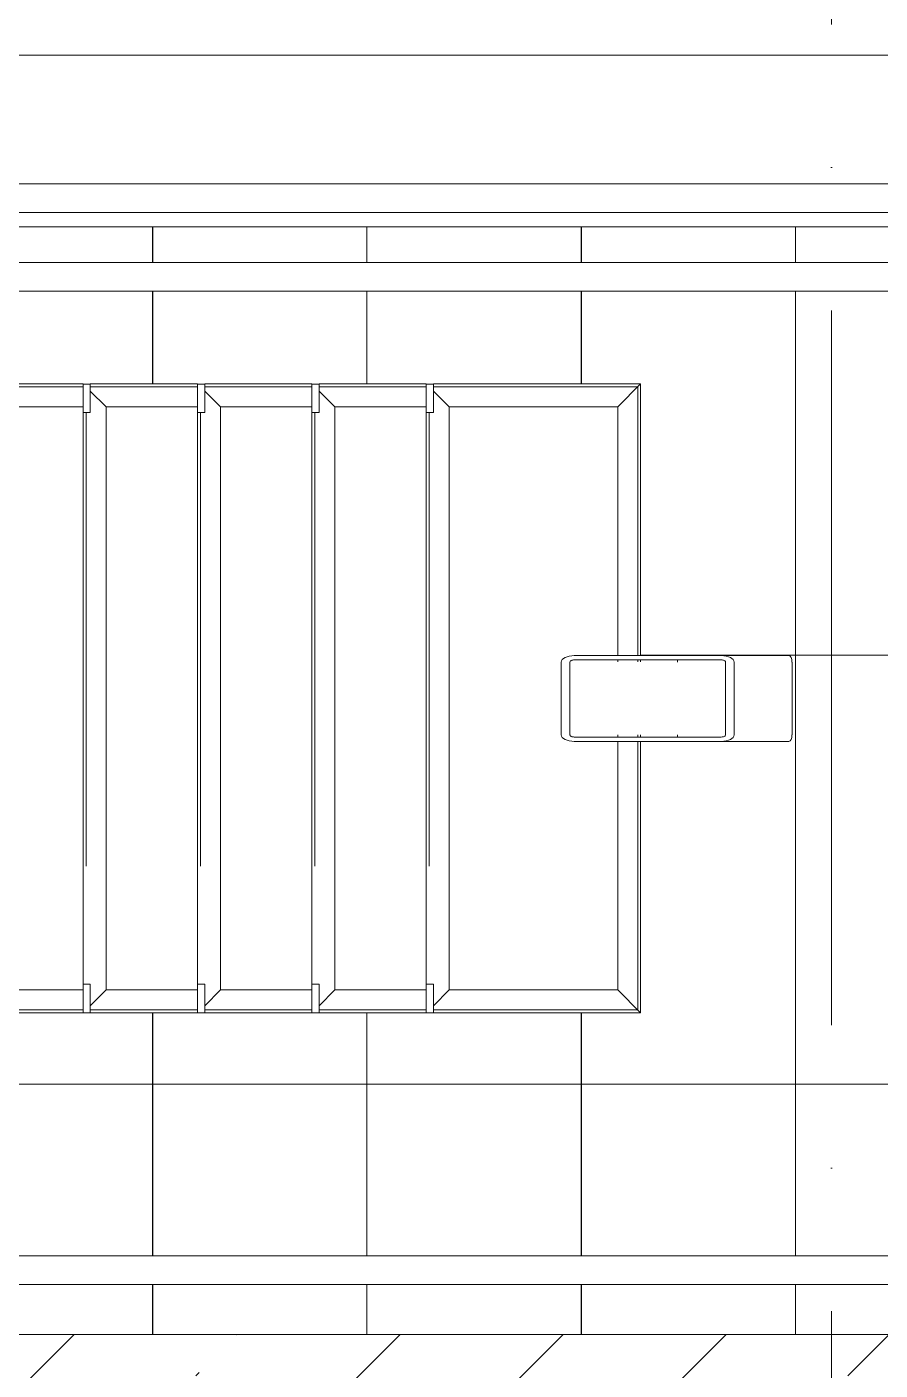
# Model space of a CAD drawing. Header units: millimetres. Extents: x -6467 to 106027, y -7090 to 195095.
# Drawn here: x 19034 to 20228, y 146645 to 148525 of the extents above; entities that cross this region are included whole.
import ezdxf

# ---------------------------------------------------------------- set-up
doc = ezdxf.new("R2010")
doc.units = ezdxf.units.MM
doc.linetypes.add('50_200_ШТРИХ_1Т_ш5_п1_п1_', pattern=[1400, 1000, -200, 0, -200])
doc.linetypes.add('Штрих', pattern=[1270, 635, -635])
for name, color, linetype, lineweight, true_color in [('A-GENM-1', 7, 'Continuous', 9, 0xaaaaaa), ('A-GENM-HDLN-1', 7, 'Штрих', 5, 0xaaaaaa), ('S-STRS-1', 7, 'Continuous', 9, 0xaaaaaa), ('S-STRS-2', 7, 'Continuous', 5, 0xbfbfbf), ('Оси-3', 7, '50_200_ШТРИХ_1Т_ш5_п1_п1_', 9, 0xaaaaaa)]:
    doc.layers.add(name, color=color, linetype=linetype, lineweight=lineweight, true_color=true_color)
doc.layers.add('A-WALL', color=7, linetype='Continuous', lineweight=5)
doc.layers.add('Ограждение', color=7, linetype='Continuous', lineweight=9)
pattern_1 = [(180, (18009.45, 148245.1), (7e-14, -600), []), (270, (18009.45, 148245.1), (600, 4e-14), [])]

# ---------------------------------------------------------------- blocks, each defined once
blk = doc.blocks.new('О_Элемент поручня_Пристенный_Двухуровневый_Труба_ГОСТ 87321 - О_Элемент поручня_Пристенный_Двухуровневый_Труба_ГОСТ 8732-78 2-21433407-АИ_План этажа Радиаторы_3')
at = {"layer": 'Ограждение'}
for p, q in [((-4640, 0), (-242, 0)), ((-242, -40), (-4640, -40))]:
    blk.add_line(p, q, dxfattribs=at)
blk = doc.blocks.new('ОМ_Труба_ГОСТ 8639-82 - ОМ_Труба_ГОСТ 8639-82-19082044-АИ_План этажа Радиаторы_3')
at = {"layer": 'A-GENM-1'}
for p, q in [((9421.3, 58005), (9421.3, 58107)), ((9433.4, 58107), (9433.4, 58005)), ((9439.5, 58116), (9645.1, 58116)), ((9645.1, 58110), (9439.5, 58110)), ((9739.6, 58116), (9645.1, 58116)), ((9651.1, 58005), (9651.1, 58107)), ((9663.2, 58107), (9663.2, 58005)), ((9689, 58116), (9739.6, 58116)), ((9744.1, 58107), (9744.1, 58005)), ((9439.5, 58002), (9645.1, 58002)), ((9645.1, 57996), (9439.5, 57996)), ((9645.1, 57996), (9739.6, 57996)), ((9739.6, 57996), (9689, 57996))]:
    blk.add_line(p, q, dxfattribs=at)
at = {"layer": 'A-GENM-1', "flags": 128}
for points in [[(9421.3, 58107), (9421.7, 58108.8), (9422.7, 58110.5), (9424.4, 58112), (9426.6, 58113.4), (9429.4, 58114.5), (9432.5, 58115.4), (9435.9, 58115.9), (9439.5, 58116)], [(9439.5, 58110), (9438.3, 58110), (9437.2, 58109.8), (9436.1, 58109.5), (9435.2, 58109.2), (9434.4, 58108.7), (9433.9, 58108.2), (9433.5, 58107.6), (9433.4, 58107)], [(9645.1, 58116), (9648.6, 58115.9), (9652, 58115.4), (9655.1, 58114.5), (9657.9, 58113.4), (9660.1, 58112), (9661.8, 58110.5), (9662.8, 58108.8), (9663.2, 58107)], [(9651.1, 58107), (9651, 58107.6), (9650.6, 58108.2), (9650.1, 58108.7), (9649.3, 58109.2), (9648.4, 58109.5), (9647.4, 58109.8), (9646.2, 58110), (9645.1, 58110)], [(9439.5, 57996), (9435.9, 57996.2), (9432.5, 57996.7), (9429.4, 57997.6), (9426.6, 57998.7), (9424.4, 58000), (9422.7, 58001.6), (9421.7, 58003.3), (9421.3, 58005)], [(9433.4, 58005), (9433.5, 58004.5), (9433.9, 58003.9), (9434.4, 58003.4), (9435.2, 58002.9), (9436.1, 58002.5), (9437.2, 58002.3), (9438.3, 58002.1), (9439.5, 58002)], [(9663.2, 58005), (9662.8, 58003.3), (9661.8, 58001.6), (9660.1, 58000), (9657.9, 57998.7), (9655.1, 57997.6), (9652, 57996.7), (9648.6, 57996.2), (9645.1, 57996)], [(9645.1, 58002), (9646.2, 58002.1), (9647.4, 58002.3), (9648.4, 58002.5), (9649.3, 58002.9), (9650.1, 58003.4), (9650.6, 58003.9), (9651, 58004.5), (9651.1, 58005)]]:
    blk.add_lwpolyline(points, dxfattribs=at)
at = {"layer": 'A-GENM-1'}
for centre, start_param, end_param in [((9739.6, 58107), 4.712389, 6.283185), ((9739.6, 58005), 3.141593, 4.712389)]:
    blk.add_ellipse(centre, major_axis=(0, 9), ratio=0.496139, start_param=start_param, end_param=end_param, dxfattribs=at)
blk = doc.blocks.new('ОМ_Уголок_ГОСТ 8509-93 - ОМ_Уголок_ГОСТ 8509-93-26209708-АИ_План этажа Радиаторы_3')
at = {"layer": 'A-GENM-1'}
for p, q in [((380, 0), (0, 0)), ((32, -32), (0, 0)), ((389, 0), (386, 0)), ((494, 0), (491, 0)), ((880, 0), (500, 0)), ((880, 0), (848, -32)), ((32, -32), (380, -32)), ((386, -32), (389, -32)), ((491, -32), (494, -32)), ((500, -32), (848, -32))]:
    blk.add_line(p, q, dxfattribs=at)
at = {"layer": 'A-GENM-HDLN-1'}
for p, q in [((4, -4), (380, -4)), ((386, -4), (389, -4)), ((491, -4), (494, -4)), ((500, -4), (876, -4))]:
    blk.add_line(p, q, dxfattribs=at)
blk = doc.blocks.new('ОМ_Уголок_ГОСТ 8509-93 - ОМ_Уголок_ГОСТ 8509-93-V107-АИ_План этажа Радиаторы_3')
at = {"layer": 'A-GENM-1'}
for p, q in [((32, -32), (10, -10)), ((840, 0), (40, 0)), ((870, -10), (848, -32)), ((32, -32), (848, -32))]:
    blk.add_line(p, q, dxfattribs=at)
at = {"layer": 'A-GENM-HDLN-1'}
blk.add_line((40, -4), (840, -4), dxfattribs=at)
blk = doc.blocks.new('ОМ_Уголок_ГОСТ 8509-93 - ОМ_Уголок_ГОСТ 8509-93-19082047-АИ_План этажа Радиаторы_3')
at = {"layer": 'A-GENM-1'}
for p, q in [((300, 0), (10, 0)), ((32, -32), (10, -10)), ((300, 0), (268, -32)), ((32, -32), (268, -32))]:
    blk.add_line(p, q, dxfattribs=at)
at = {"layer": 'A-GENM-HDLN-1'}
blk.add_line((10, -4), (296, -4), dxfattribs=at)
blk = doc.blocks.new('ОМ_Уголок_ГОСТ 8509-93 - ОМ_Уголок_ГОСТ 8509-93-V108-АИ_План этажа Радиаторы_3')
at = {"layer": 'A-GENM-1'}
for p, q in [((290, 0), (0, 0)), ((32, -32), (0, 0)), ((290, -10), (268, -32)), ((32, -32), (268, -32))]:
    blk.add_line(p, q, dxfattribs=at)
at = {"layer": 'A-GENM-HDLN-1'}
blk.add_line((4, -4), (290, -4), dxfattribs=at)
blk = doc.blocks.new('ОМ_Труба_ГОСТ 8639-82 - ОМ_Труба_ГОСТ 8639-82-V109-АИ_План этажа Радиаторы_3')
at = {"layer": 'A-GENM-1'}
for centre, start_param, end_param in [((9579.6, 58107), 4.712389, 4.974188), ((9579.6, 58005), 4.45059, 4.712389)]:
    blk.add_ellipse(centre, major_axis=(0, 9), ratio=0.496139, start_param=start_param, end_param=end_param, dxfattribs=at)
blk = doc.blocks.new('ОМ_Уголок_ГОСТ 8509-93 - ОМ_Уголок_ГОСТ 8509-93-V110-АИ_План этажа Радиаторы_3')
at = {"layer": 'A-GENM-1'}
for p, q in [((160, 0), (10, 0)), ((32, -32), (10, -10)), ((32, -32), (160, -32))]:
    blk.add_line(p, q, dxfattribs=at)
at = {"layer": 'A-GENM-HDLN-1'}
blk.add_line((10, -4), (160, -4), dxfattribs=at)
blk = doc.blocks.new('ОМ_Уголок_ГОСТ 8509-93 - ОМ_Уголок_ГОСТ 8509-93-V111-АИ_План этажа Радиаторы_3')
at = {"layer": 'A-GENM-1'}
for p, q in [((290, 0), (140, 0)), ((290, -10), (268, -32)), ((140, -32), (268, -32))]:
    blk.add_line(p, q, dxfattribs=at)
at = {"layer": 'A-GENM-HDLN-1'}
blk.add_line((140, -4), (290, -4), dxfattribs=at)
blk = doc.blocks.new('ОМ_Полоса_Трапеция прямоугольная_Прокат_ГОСТ 103-2006 - ОМ_Полоса_Трапеция прямоугольная_Прокат_ГОСТ 103-2006-19082130-АИ_План этажа Радиаторы_3')
at = {"layer": 'A-GENM-1'}
for p, q in [((9232.3, 58496), (9242.3, 58496)), ((9232.3, 58456), (9232.3, 58496)), ((9242.3, 58496), (9242.3, 58456)), ((9242.3, 58456), (9232.3, 58456))]:
    blk.add_line(p, q, dxfattribs=at)
blk = doc.blocks.new('ОМ_Полоса_Трапеция прямоугольная_Прокат_ГОСТ 103-2006 - ОМ_Полоса_Трапеция прямоугольная_Прокат_ГОСТ 103-2006-19082170-АИ_План этажа Радиаторы_3')
at = {"layer": 'A-GENM-1'}
for p, q in [((9232.3, 57656), (9242.3, 57656)), ((9232.3, 57616), (9232.3, 57656)), ((9242.3, 57656), (9242.3, 57616)), ((9242.3, 57616), (9232.3, 57616))]:
    blk.add_line(p, q, dxfattribs=at)
blk = doc.blocks.new('О_Элемент ограждения_Обод_Труба_ГОСТ 8645-68 - О_Элемент ограждения_Обод_Труба_ГОСТ 8645-68-V174-АИ_План этажа Радиаторы_3')
at = {"layer": 'Ограждение'}
for p, q in [((-3900, 20), (0, 20)), ((0, -20), (-3840, -20))]:
    blk.add_line(p, q, dxfattribs=at)
blk = doc.blocks.new('О_Элемент поручня_Маршевый_Труба_ГОСТ 8732-78 - О_Элемент поручня_Маршевый_Труба_ГОСТ 8732-78-26169632-АИ_План этажа Радиаторы_3')
at = {"layer": 'Ограждение'}
for p, q in [((-13.2, 40), (-3902.6, 40)), ((-3902.6, 0), (-13.2, 0))]:
    blk.add_line(p, q, dxfattribs=at)
blk = doc.blocks.new('О_Элемент ограждения_Обод_Труба_ГОСТ 8645-68 - О_Элемент ограждения_Обод_Труба_ГОСТ 8645-68-26169631-АИ_План этажа Радиаторы_3')
at = {"layer": 'Ограждение'}
blk.add_line((0, -20), (-3900, -20), dxfattribs=at)

msp = doc.modelspace()

# ---------------------------------------------------------------- hatches: boundary and pattern name
at = {"layer": 'A-WALL'}
h = msp.add_hatch(dxfattribs=at)
h.set_pattern_fill('FP_1', color=256, style=0, pattern_type=2)
h.set_pattern_definition([(45, (109.45, 102614.03), (-228.0985, 228.0985), []), (45, (337.55, 102614.03), (-228.0985, 228.0985), [403.225, -80.645, 6.706, -73.939])])
h.paths.add_polyline_path([(22725.8, 146445.1), (23159.4, 146445.1), (23159.4, 146695.1), (14709.4, 146695.1), (14709.4, 146445.1), (19417.5, 146445.1)])
at = {"layer": 'S-STRS-2'}
h = msp.add_hatch(dxfattribs=at)
h.set_pattern_fill('FP_25', color=256, style=0, pattern_type=2)
h.set_pattern_definition(pattern_1)
h.paths.add_polyline_path([(18917.5, 146695.1), (19209.4, 146695.1), (19209.4, 146765.1), (18909.4, 146765.1), (18909.4, 146695.1)])
h.paths.add_polyline_path([(19112.5, 146805.1), (19209.4, 146805.1), (19209.4, 147145.1), (18909.4, 147145.1), (18909.4, 146805.1), (19092.5, 146805.1)])
h.paths.add_polyline_path([(18917.5, 148025.1), (19209.4, 148025.1), (19209.4, 148155.1), (18909.4, 148155.1), (18909.4, 148025.1)])
h.paths.add_polyline_path([(19004, 148195.1), (19209.4, 148195.1), (19209.4, 148245.1), (18909.4, 148245.1), (18909.4, 148195.1)])
h = msp.add_hatch(dxfattribs=at)
h.set_pattern_fill('FP_25', color=256, style=0, pattern_type=2)
h.set_pattern_definition(pattern_1)
h.paths.add_polyline_path([(19237.5, 146695.1), (19509.4, 146695.1), (19509.4, 146765.1), (19209.4, 146765.1), (19209.4, 146695.1)])
h.paths.add_polyline_path([(19447.5, 146805.1), (19509.4, 146805.1), (19509.4, 147145.1), (19209.4, 147145.1), (19209.4, 146805.1), (19442.5, 146805.1)])
h.paths.add_polyline_path([(19252.5, 148025.1), (19509.4, 148025.1), (19509.4, 148155.1), (19209.4, 148155.1), (19209.4, 148025.1), (19237.5, 148025.1)])
h.paths.add_polyline_path([(19209.4, 148195.1), (19509.4, 148195.1), (19509.4, 148245.1), (19209.4, 148245.1)])
h = msp.add_hatch(dxfattribs=at)
h.set_pattern_fill('FP_25', color=256, style=0, pattern_type=2)
h.set_pattern_definition(pattern_1)
h.paths.add_polyline_path([(19557.5, 146695.1), (19809.4, 146695.1), (19809.4, 146765.1), (19509.4, 146765.1), (19509.4, 146695.1)])
h.paths.add_polyline_path([(19540.5, 146805.1), (19809.4, 146805.1), (19809.4, 147145.1), (19509.4, 147145.1), (19509.4, 146805.1)])
h.paths.add_polyline_path([(19700.5, 148025.1), (19809.4, 148025.1), (19809.4, 148155.1), (19509.4, 148155.1), (19509.4, 148025.1), (19624.5, 148025.1)])
h.paths.add_polyline_path([(19509.4, 148195.1), (19809.4, 148195.1), (19809.4, 148245.1), (19509.4, 148245.1)])
h = msp.add_hatch(dxfattribs=at)
h.set_pattern_fill('FP_25', color=256, style=0, pattern_type=2)
h.set_pattern_definition(pattern_1)
h.paths.add_polyline_path([(19809.4, 146695.1), (20109.4, 146695.1), (20109.4, 146765.1), (19809.4, 146765.1)])
h.paths.add_polyline_path([(19892.5, 146805.1), (20109.4, 146805.1), (20109.4, 148155.1), (19809.4, 148155.1), (19809.4, 148025.1), (19892.5, 148025.1), (19892.5, 147645.1), (20005.3, 147644.8), (20005.3, 147639.1), (20011.3, 147641.3), (20010.3, 147644.7), (20023.4, 147644.9), (20102.3, 147643.6), (20104.2, 147637.8), (20104.3, 147636.1), (20102.1, 147526.3), (20099.8, 147525.1), (20012, 147526.6), (20010.3, 147531.1), (20005.3, 147529.1), (20005.3, 147525.1), (19892.5, 147525.1), (19892.5, 147145.1), (19809.4, 147145.1), (19809.4, 146805.1), (19877.5, 146805.1)])
h.paths.add_polyline_path([(20011.5, 147639.1), (20013.9, 147641.1), (20011.5, 147639.1)])
h.paths.add_polyline_path([(20014.1, 147639.1), (20016.7, 147641.1), (20014.1, 147639.1)])
h.paths.add_polyline_path([(19809.4, 148195.1), (20109.4, 148195.1), (20109.4, 148245.1), (19809.4, 148245.1)])
h = msp.add_hatch(dxfattribs=at)
h.set_pattern_fill('FP_25', color=256, style=0, pattern_type=2)
h.set_pattern_definition(pattern_1)
h.paths.add_polyline_path([(20109.4, 146695.1), (20409.4, 146695.1), (20409.4, 146765.1), (20109.4, 146765.1)])
h.paths.add_polyline_path([(20409.4, 146805.1), (20409.4, 148155.1), (20109.4, 148155.1), (20109.4, 146805.1), (20244.6, 146805.1)])
h.paths.add_polyline_path([(20109.4, 148195.1), (20409.4, 148195.1), (20409.4, 148245.1), (20109.4, 148245.1)])

# ---------------------------------------------------------------- linework, layer by layer
at = {"layer": 'A-WALL'}
msp.add_line((23159.4, 146695.1), (14709.4, 146695.1), dxfattribs=at)
at = {"layer": 'S-STRS-1'}
for p, q in [((18909.4, 148245.1), (19209.4, 148245.1)), ((19209.4, 148245.1), (19509.4, 148245.1)), ((19209.4, 148245.1), (19209.4, 148194.6)), ((19209.4, 148245.1), (19209.4, 148194.6)), ((19509.4, 148245.1), (19809.4, 148245.1)), ((19509.4, 148245.1), (19509.4, 148194.6)), ((19509.4, 148245.1), (19509.4, 148194.6)), ((19809.4, 148245.1), (20109.4, 148245.1)), ((19809.4, 148245.1), (19809.4, 148194.6)), ((19809.4, 148245.1), (19809.4, 148194.6)), ((20109.4, 148245.1), (20409.4, 148245.1)), ((20109.4, 148245.1), (20109.4, 148194.6)), ((20109.4, 148245.1), (20109.4, 148194.6)), ((19209.4, 148155.6), (19209.4, 148025.1)), ((19209.4, 148155.6), (19209.4, 148025.1)), ((19509.4, 148155.6), (19509.4, 148025.1)), ((19509.4, 148155.6), (19509.4, 148025.1)), ((19809.4, 148155.6), (19809.4, 148025.1)), ((19809.4, 148155.6), (19809.4, 148025.1)), ((20109.4, 148155.6), (20109.4, 146805.1)), ((20109.4, 148155.6), (20109.4, 146805.1)), ((19209.4, 147145.1), (19209.4, 146805.1)), ((19209.4, 147145.1), (19209.4, 146805.1)), ((19509.4, 147145.1), (19509.4, 146805.1)), ((19509.4, 147145.1), (19509.4, 146805.1)), ((19809.4, 147145.1), (19809.4, 146805.1)), ((19809.4, 147145.1), (19809.4, 146805.1)), ((19209.4, 146765.1), (19209.4, 146695.1)), ((19209.4, 146765.1), (19209.4, 146695.1)), ((19509.4, 146765.1), (19509.4, 146695.1)), ((19509.4, 146765.1), (19509.4, 146695.1)), ((19809.4, 146765.1), (19809.4, 146695.1)), ((19809.4, 146765.1), (19809.4, 146695.1)), ((20109.4, 146765.1), (20109.4, 146695.1)), ((20109.4, 146765.1), (20109.4, 146695.1))]:
    msp.add_line(p, q, dxfattribs=at)
at = {"layer": 'Оси-3'}
msp.add_line((20159.4, 96724.3), (20159.4, 152250.1), dxfattribs=at)

# ---------------------------------------------------------------- block references
at = {"layer": 'A-GENM-1', "extrusion": (0, 0, -1)}
for name, p in [('ОМ_Уголок_ГОСТ 8509-93 - ОМ_Уголок_ГОСТ 8509-93-V111-АИ_План этажа Радиаторы_3', (-19252.5, 148025.1)), ('ОМ_Уголок_ГОСТ 8509-93 - ОМ_Уголок_ГОСТ 8509-93-V111-АИ_План этажа Радиаторы_3', (-19412.5, 148025.1)), ('ОМ_Уголок_ГОСТ 8509-93 - ОМ_Уголок_ГОСТ 8509-93-V111-АИ_План этажа Радиаторы_3', (-19572.5, 148025.1)), ('ОМ_Уголок_ГОСТ 8509-93 - ОМ_Уголок_ГОСТ 8509-93-V111-АИ_План этажа Радиаторы_3', (-19732.5, 148025.1)), ('ОМ_Уголок_ГОСТ 8509-93 - ОМ_Уголок_ГОСТ 8509-93-V108-АИ_План этажа Радиаторы_3', (-19892.5, 148025.1))]:
    msp.add_blockref(name, p, dxfattribs=at)
at = {"layer": 'A-GENM-1'}
for name, p in [('ОМ_Полоса_Трапеция прямоугольная_Прокат_ГОСТ 103-2006 - ОМ_Полоса_Трапеция прямоугольная_Прокат_ГОСТ 103-2006-19082130-АИ_План этажа Радиаторы_3', (9880.2, 89529)), ('ОМ_Полоса_Трапеция прямоугольная_Прокат_ГОСТ 103-2006 - ОМ_Полоса_Трапеция прямоугольная_Прокат_ГОСТ 103-2006-19082130-АИ_План этажа Радиаторы_3', (10040.2, 89529)), ('ОМ_Полоса_Трапеция прямоугольная_Прокат_ГОСТ 103-2006 - ОМ_Полоса_Трапеция прямоугольная_Прокат_ГОСТ 103-2006-19082130-АИ_План этажа Радиаторы_3', (10200.2, 89529)), ('ОМ_Полоса_Трапеция прямоугольная_Прокат_ГОСТ 103-2006 - ОМ_Полоса_Трапеция прямоугольная_Прокат_ГОСТ 103-2006-19082130-АИ_План этажа Радиаторы_3', (10360.2, 89529)), ('ОМ_Труба_ГОСТ 8639-82 - ОМ_Труба_ГОСТ 8639-82-19082044-АИ_План этажа Радиаторы_3', (10360.2, 89529)), ('ОМ_Труба_ГОСТ 8639-82 - ОМ_Труба_ГОСТ 8639-82-V109-АИ_План этажа Радиаторы_3', (10360.2, 89529)), ('ОМ_Полоса_Трапеция прямоугольная_Прокат_ГОСТ 103-2006 - ОМ_Полоса_Трапеция прямоугольная_Прокат_ГОСТ 103-2006-19082170-АИ_План этажа Радиаторы_3', (9880.2, 89529)), ('ОМ_Полоса_Трапеция прямоугольная_Прокат_ГОСТ 103-2006 - ОМ_Полоса_Трапеция прямоугольная_Прокат_ГОСТ 103-2006-19082170-АИ_План этажа Радиаторы_3', (10040.2, 89529)), ('ОМ_Полоса_Трапеция прямоугольная_Прокат_ГОСТ 103-2006 - ОМ_Полоса_Трапеция прямоугольная_Прокат_ГОСТ 103-2006-19082170-АИ_План этажа Радиаторы_3', (10200.2, 89529)), ('ОМ_Полоса_Трапеция прямоугольная_Прокат_ГОСТ 103-2006 - ОМ_Полоса_Трапеция прямоугольная_Прокат_ГОСТ 103-2006-19082170-АИ_План этажа Радиаторы_3', (10360.2, 89529))]:
    msp.add_blockref(name, p, dxfattribs=at)
at = {"layer": 'A-GENM-1', "extrusion": (0, 0, -1)}
for name, p, rotation in [('ОМ_Уголок_ГОСТ 8509-93 - ОМ_Уголок_ГОСТ 8509-93-V107-АИ_План этажа Радиаторы_3', (-19112.5, 148025.1), 269.9999999999989), ('ОМ_Уголок_ГОСТ 8509-93 - ОМ_Уголок_ГОСТ 8509-93-V107-АИ_План этажа Радиаторы_3', (-19272.5, 148025.1), 269.9999999999989), ('ОМ_Уголок_ГОСТ 8509-93 - ОМ_Уголок_ГОСТ 8509-93-V107-АИ_План этажа Радиаторы_3', (-19432.5, 148025.1), 269.9999999999989), ('ОМ_Уголок_ГОСТ 8509-93 - ОМ_Уголок_ГОСТ 8509-93-V107-АИ_План этажа Радиаторы_3', (-19592.5, 148025.1), 269.9999999999989), ('ОМ_Уголок_ГОСТ 8509-93 - ОМ_Уголок_ГОСТ 8509-93-26209708-АИ_План этажа Радиаторы_3', (-19892.5, 147145.1), 89.99999999999908), ('ОМ_Уголок_ГОСТ 8509-93 - ОМ_Уголок_ГОСТ 8509-93-V110-АИ_План этажа Радиаторы_3', (-18952.5, 147145.1), 180), ('ОМ_Уголок_ГОСТ 8509-93 - ОМ_Уголок_ГОСТ 8509-93-V110-АИ_План этажа Радиаторы_3', (-19112.5, 147145.1), 180), ('ОМ_Уголок_ГОСТ 8509-93 - ОМ_Уголок_ГОСТ 8509-93-V110-АИ_План этажа Радиаторы_3', (-19272.5, 147145.1), 180), ('ОМ_Уголок_ГОСТ 8509-93 - ОМ_Уголок_ГОСТ 8509-93-V110-АИ_План этажа Радиаторы_3', (-19432.5, 147145.1), 180), ('ОМ_Уголок_ГОСТ 8509-93 - ОМ_Уголок_ГОСТ 8509-93-19082047-АИ_План этажа Радиаторы_3', (-19592.5, 147145.1), 180)]:
    msp.add_blockref(name, p, dxfattribs=dict(at, rotation=rotation))
at = {"layer": 'Ограждение'}
msp.add_blockref('О_Элемент ограждения_Обод_Труба_ГОСТ 8645-68 - О_Элемент ограждения_Обод_Труба_ГОСТ 8645-68-26169631-АИ_План этажа Радиаторы_3', (21928.4, 148505.1), dxfattribs=at)
at = {"layer": 'Ограждение', "rotation": 180}
for name, p in [('О_Элемент ограждения_Обод_Труба_ГОСТ 8645-68 - О_Элемент ограждения_Обод_Труба_ГОСТ 8645-68-V174-АИ_План этажа Радиаторы_3', (18009.4, 148285.1)), ('О_Элемент поручня_Маршевый_Труба_ГОСТ 8732-78 - О_Элемент поручня_Маршевый_Труба_ГОСТ 8732-78-26169632-АИ_План этажа Радиаторы_3', (18001.6, 148195.1)), ('О_Элемент поручня_Пристенный_Двухуровневый_Труба_ГОСТ 87321 - О_Элемент поручня_Пристенный_Двухуровневый_Труба_ГОСТ 8732-78 2-21433407-АИ_План этажа Радиаторы_3', (17767.4, 146765.1))]:
    msp.add_blockref(name, p, dxfattribs=at)

doc.saveas('drawing.dxf')
